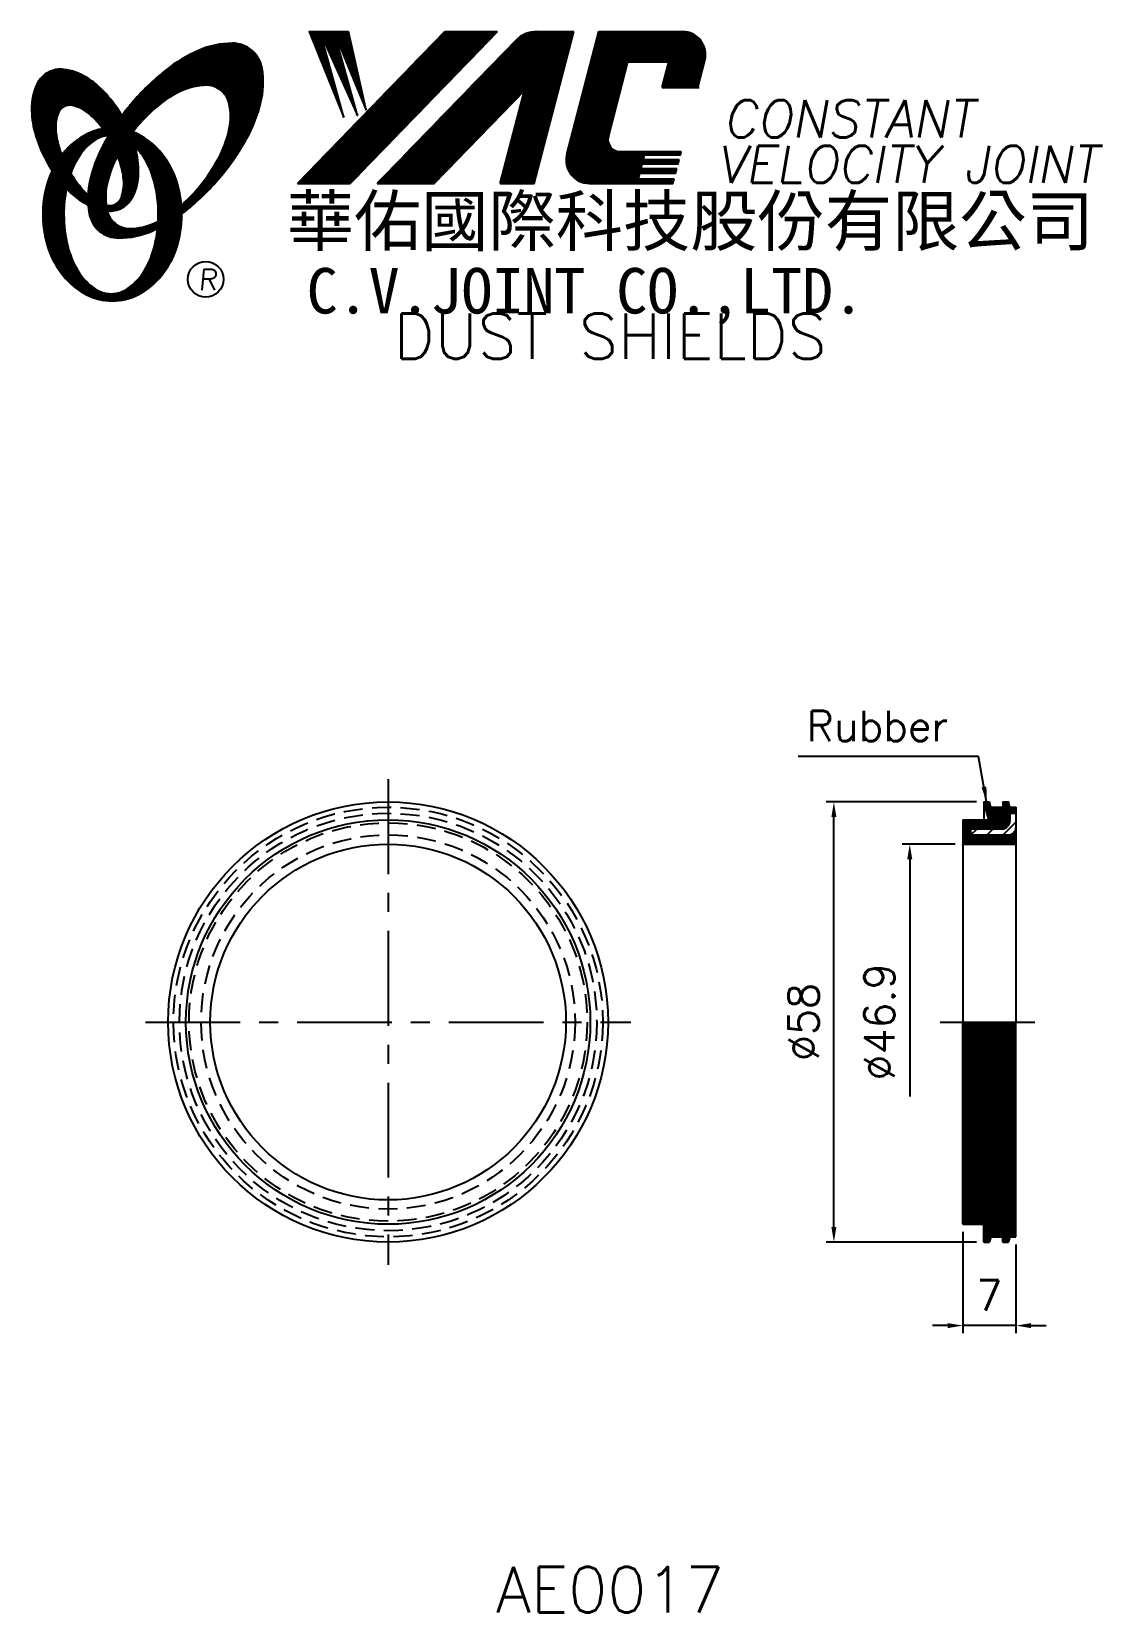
# Model space of a CAD drawing. Extents: x 537 to 678, y 277 to 486.
import ezdxf
from ezdxf.enums import TextEntityAlignment as Align

# ---------------------------------------------------------------- set-up
doc = ezdxf.new("R2010")
doc.units = 0
doc.header["$LTSCALE"] = 10
doc.header["$MEASUREMENT"] = 0
doc.linetypes.add('CENTER', pattern=[2, 1.25, -0.25, 0.25, -0.25])
doc.linetypes.add('HIDDEN', pattern=[0.375, 0.25, -0.125])
doc.layers.get('0').update_dxf_attribs({"linetype": 'CONTINUOUS'})
doc.layers.get('DEFPOINTS').update_dxf_attribs({"linetype": 'CONTINUOUS'})
doc.layers.add('4', color=7, linetype='CONTINUOUS')
doc.styles.add('CHINA', font='KAIU.TTF')
doc.styles.add('ITALICC', font='simplex.shx')
doc.dimstyles.new('STANDARD$0', dxfattribs={"dimtxt": 4, "dimasz": 2, "dimexe": 1, "dimexo": 1, "dimgap": 2, "dimtad": 1, "dimdec": 4, "dimzin": 10, "dimtxsty": 'ITALICC', "dimcen": 2, "dimclrd": 5, "dimclre": 5, "dimclrt": 18, "dimaunit": 1, "dimazin": 3, "dimtp": 0.1, "dimtfac": 0.7, "dimtdec": 4, "dimtmove": 0, "dimatfit": 3, "dimtolj": 1, "dimtzin": 10})
doc.dimstyles.new('STANDARD$7', dxfattribs={"dimtxt": 4, "dimasz": 2, "dimexe": 1, "dimexo": 1, "dimgap": 2, "dimtad": 1, "dimdec": 4, "dimzin": 10, "dimtxsty": 'ITALICC', "dimcen": -2, "dimclrd": 5, "dimclre": 5, "dimclrt": 18, "dimaunit": 1, "dimazin": 3, "dimtp": 2, "dimtfac": 0.75, "dimtdec": 4, "dimtmove": 0, "dimatfit": 3, "dimtolj": 1, "dimtzin": 10})
pattern_1 = [(135, (420.77805, 279.76931), (-0.044194174, -0.044194174), [])]
pattern_2 = [(45, (606.849976, 242.007653), (-0.00727476112, 0.00727476112), [])]
pattern_3 = [(45, (438.259431, 278.312062), (-0.00883883476, 0.00883883476), [])]

# ---------------------------------------------------------------- blocks, each defined once
blk = doc.blocks.new('*D4')
at = {"color": 5, "linetype": 'BYBLOCK'}
for p, q in [((659.06, 378.69), (652.06, 378.69)), ((653.06, 376.69), (653.06, 345.44))]:
    blk.add_line(p, q, dxfattribs=at)
blk.add_solid([(652.73, 376.69), (653.39, 376.69), (653.06, 378.69)], dxfattribs=at)
at = {"layer": 'DEFPOINTS', "color": 0, "linetype": 'BYBLOCK'}
for p in [(653.06, 378.69), (660.06, 378.69), (660.06, 331.81)]:
    blk.add_point(p, dxfattribs=at)
at = {"color": 18, "linetype": 'BYBLOCK', "insert": (649.06, 355.25), "char_height": 4, "attachment_point": 5, "rotation": 90, "style": 'ITALICC'}
blk.add_mtext('\\A1;∅46.9', dxfattribs=at)
blk = doc.blocks.new('*D5')
at = {"color": 5, "linetype": 'BYBLOCK'}
for p, q in [((661.84, 384.25), (642.06, 384.25)), ((643.06, 328.25), (643.06, 382.25)), ((661.84, 326.25), (642.06, 326.25))]:
    blk.add_line(p, q, dxfattribs=at)
for points in [[(642.73, 382.25), (643.39, 382.25), (643.06, 384.25)], [(642.73, 328.25), (643.39, 328.25), (643.06, 326.25)]]:
    blk.add_solid(points, dxfattribs=at)
at = {"layer": 'DEFPOINTS', "color": 0, "linetype": 'BYBLOCK'}
for p in [(643.06, 384.25), (662.84, 384.25), (662.84, 326.25)]:
    blk.add_point(p, dxfattribs=at)
at = {"color": 18, "linetype": 'BYBLOCK', "insert": (639.06, 355.25), "char_height": 4, "attachment_point": 5, "rotation": 90, "style": 'ITALICC'}
blk.add_mtext('\\A1;∅58', dxfattribs=at)
blk = doc.blocks.new('*D6')
at = {"color": 5, "linetype": 'BYBLOCK'}
for p, q in [((660.06, 327.6), (660.06, 314.25)), ((667.06, 325.95), (667.06, 314.25)), ((658.06, 315.25), (656.06, 315.25)), ((667.06, 315.25), (660.06, 315.25)), ((669.06, 315.25), (671.06, 315.25))]:
    blk.add_line(p, q, dxfattribs=at)
for points in [[(658.06, 315.58), (658.06, 314.92), (660.06, 315.25)], [(669.06, 315.58), (669.06, 314.92), (667.06, 315.25)]]:
    blk.add_solid(points, dxfattribs=at)
at = {"layer": 'DEFPOINTS', "color": 0, "linetype": 'BYBLOCK'}
for p in [(660.06, 328.6), (667.06, 326.95), (660.06, 315.25)]:
    blk.add_point(p, dxfattribs=at)
at = {"color": 18, "linetype": 'BYBLOCK', "insert": (663.56, 319.25), "char_height": 4, "attachment_point": 5, "style": 'ITALICC'}
blk.add_mtext('\\A1;7', dxfattribs=at)

msp = doc.modelspace()

# ---------------------------------------------------------------- hatches: boundary and pattern name
at = {"layer": '4', "linetype": 'CONTINUOUS'}
h = msp.add_hatch(dxfattribs=at)
h.set_pattern_fill('ANSI31', color=5, scale=0.1, style=0)
h.set_pattern_definition(pattern_3)
h.paths.add_polyline_path([(598.71814, 485.74305), (591.76083, 485.74305), (572.34422, 465.73929), (579.30153, 465.73929)])
h.paths.add_polyline_path([(602.26503, 477.97747), (599.08465, 465.73929), (603.56564, 465.73929), (608.76407, 485.74305), (603.86735, 485.74305, 0.202785967), (601.13327, 484.58663), (582.83914, 465.73929), (590.38606, 465.73929)])
h.paths.add_polyline_path([(615.89213, 481.74463), (621.28585, 481.74463), (620.41683, 478.40061), (625.13365, 478.40061), (626.05037, 481.92818, 0.490800957), (623.10017, 485.74305), (612.06586, 485.74305), (607.8588, 469.55415, 0.490800957), (610.809, 465.73929), (621.84332, 465.73929), (621.99776, 466.3336), (617.28094, 466.3336), (617.47431, 467.07768), (622.19113, 467.07768), (622.34969, 467.68782), (617.63287, 467.68782), (617.79411, 468.30829), (622.51093, 468.30829), (622.66711, 468.90928), (617.95029, 468.90928), (618.1071, 469.51266), (622.82392, 469.51266), (622.94065, 469.96185), (614.8009, 469.96185, -0.490800957), (613.3258, 471.86929)])
h = msp.add_hatch(dxfattribs=at)
h.set_pattern_fill('ANSI31', color=1, scale=0.1, style=0)
h.set_pattern_definition(pattern_3)
h.paths.add_polyline_path([(579.0762, 485.74305), (573.89887, 485.74305), (578.46963, 474.43931), (575.4037, 485.39729), (580.23844, 474.67496), (577.29043, 485.39729), (581.41765, 475.38193)])
h = msp.add_hatch(dxfattribs=at)
h.set_pattern_fill('ANSI31', color=5, scale=0.082305, style=0)
h.set_pattern_definition([(45, (438.259431, 278.312062), (-0.00727476112, 0.00727476112), [])])
h.paths.add_polyline_path([(560.2949, 478.68057, -0.172879177), (562.23638, 478.022, -0.172879177), (563.32367, 476.28395, -0.104527385), (563.35145, 472.95576, -0.065680101), (562.18192, 469.5538, -0.051823203), (559.7415, 465.71141, -0.044272532), (557.06653, 462.88508, -0.020203161), (557.12011, 461.74716, 0.006517006), (557.52466, 462.05924, 0.049863361), (562.07809, 466.4723, 0.049863361), (565.66772, 471.69946, 0.063682799), (567.48877, 476.32681, 0.103597411), (567.67807, 480.91078, 0.177892575), (566.32946, 483.28106, 0.177892575), (563.76707, 484.21439, 0.103597411), (559.27927, 483.26134, 0.063682799), (555.02153, 480.69226, 0.049863361), (550.4681, 476.2792, 0.016070017), (549.1974, 474.67289, -0.007061632), (549.44469, 474.23586, -0.031648676), (550.39727, 472.19928, -0.008069351), (550.82918, 472.76359, -0.051823203), (554.00755, 476.02205, -0.065680101), (557.04948, 477.9424, -0.104527385)])
h.paths.add_polyline_path([(547.21923, 465.51925, -0.065680101), (548.38876, 468.9212, -0.006063428), (548.6327, 469.39622, 0.027613469), (547.90587, 470.98429, 0.017011252), (547.37245, 471.91927, 0.007829282), (546.87846, 471.05204, 0.063682799), (545.05742, 466.42469, 0.103597411), (544.86812, 461.84072, 0.177892575), (546.21673, 459.47044, 0.177892575), (548.77912, 458.53712, 0.103597411), (553.26692, 459.49016, 0.008811776), (553.89389, 459.78024, 0.013922709), (553.97121, 460.75005, -0.009086703), (553.5212, 460.5326, -0.104527385), (550.27578, 459.79444, -0.172879177), (548.3343, 460.45301, -0.172879177), (547.24701, 462.19106, -0.104527385)])
h = msp.add_hatch(dxfattribs=at)
h.set_pattern_fill('ANSI31', color=3, scale=0.082305, style=0)
h.set_pattern_definition(pattern_2)
h.paths.add_polyline_path([(544.4984, 479.7314, 0.106488277), (541.55652, 480.76997, 0.158297415), (539.46632, 480.37493, 0.158297415), (538.00699, 478.82724, 0.106488277), (537.29617, 475.78948, 0.071723199), (537.71422, 472.47652, 0.058080454), (539.2592, 468.66113, 0.058080454), (541.64025, 465.30334, 0.071723199), (544.20549, 463.16559, 0.020895977), (544.74568, 462.8636, -0.030777155), (544.72977, 464.23982, -0.042059526), (543.63341, 465.40258, -0.04691039), (542.01425, 467.88373, -0.04691039), (540.88597, 470.62321, -0.060581117), (540.48387, 472.88528, -0.10187153), (540.79549, 474.97348, -0.185892489), (541.57558, 475.86513, -0.185892489), (542.75222, 476.00325, -0.10187153), (544.64987, 475.07771, -0.060581117), (546.2867, 473.46544, -0.04691039), (547.90587, 470.98429, -0.04691039), (549.03415, 468.2448, -0.060581117), (549.43625, 465.98274, -0.10187153), (549.12463, 463.89453, -0.185892489), (548.34454, 463.00289, -0.185892489), (547.1679, 462.86477, -0.002013383), (547.1271, 462.8754, 0.021593804), (547.24701, 462.19106, 0.006477741), (547.26501, 462.11402, 0.14950097), (549.23757, 462.52206, 0.158297415), (550.6969, 464.06975, 0.106488277), (551.40771, 467.10752, 0.071723199), (550.98967, 470.42047, 0.058080454), (549.44469, 474.23586, 0.058080454), (547.06364, 477.59365, 0.071723199)])
h = msp.add_hatch(dxfattribs=at)
h.set_pattern_fill('ANSI31', color=1, scale=0.082305, style=0)
h.set_pattern_definition(pattern_2)
h.paths.add_polyline_path([(545.59202, 471.40795, -0.120168026), (547.28381, 472.06134, 0.016865385), (546.68405, 472.94408, 0.076648372), (544.52783, 472.22517, 0.104809576), (541.44337, 469.71207, 0.005838257), (541.27643, 469.49986, 0.028089978), (542.01425, 467.88373, 0.014237292), (542.45638, 467.09868, -0.045767751), (543.38156, 469.03553, -0.106890197)])
h.paths.add_polyline_path([(541.56065, 461.65333, -0.048711043), (541.89076, 465.03367, -0.007865741), (541.64025, 465.30334, -0.037695478), (540.00438, 467.4221, 0.03042545), (539.47905, 466.11813, 0.080710289), (538.75361, 461.65333, 0.080710289), (539.47905, 457.18854, 0.089265679), (541.44337, 453.5946, 0.104809576), (544.52783, 451.0815, 0.11926607), (547.93702, 450.25657, 0.11926607), (551.34621, 451.0815, 0.104809576), (554.43067, 453.5946, 0.089265679), (556.39499, 457.18854, 0.080710289), (557.12042, 461.65333, 0.080710289), (556.39499, 466.11813, 0.089265679), (554.43067, 469.71207, 0.104809576), (551.34621, 472.22517, 0.025513357), (550.65298, 472.53792, 0.004818181), (550.39727, 472.19928, -0.023722145), (550.93849, 470.60253, -0.065307489), (552.17367, 469.03553, -0.073950765), (553.48612, 465.8378, -0.060532391), (553.99457, 461.65333, -0.060532391), (553.48612, 457.46887, -0.073950765), (552.17367, 454.27114, -0.106890197), (549.96321, 451.89872, -0.153118262), (547.77761, 451.21334, -0.153118262), (545.59202, 451.89872, -0.106890197), (543.38156, 454.27114, -0.073950765), (542.06911, 457.46887, -0.060532391)])
h = msp.add_hatch(dxfattribs=at)
h.set_pattern_fill('ANSI31', color=5, scale=0.5, angle=90, style=0)
h.set_pattern_definition(pattern_1)
h.paths.add_polyline_path([(663.74854, 383.54895), (663.56097, 384.24895), (662.83628, 384.24895), (663.46596, 381.89895), (660.06097, 381.89895), (660.06097, 378.68895), (667.06097, 378.68895), (667.06097, 380.89895, -0.414213562), (666.06097, 379.89895), (661.06097, 379.89895), (661.06097, 380.69895), (665.26097, 380.69895, 0.414213562), (666.26097, 381.69895), (666.26097, 382.74895), (667.06097, 382.74895), (667.06097, 383.54895), (666.24854, 383.54895), (666.06097, 384.24895), (665.33628, 384.24895), (665.52384, 383.54895)])
h = msp.add_hatch(dxfattribs=at)
h.set_pattern_fill('ANSI31', color=5, scale=12, style=0)
h.set_pattern_definition([(45, (445.852, 279.1666), (-1.06066, 1.06066), [])])
h.paths.add_polyline_path([(661.06097, 380.69895), (661.06097, 379.89895), (666.06097, 379.89895, 0.414213562), (667.06097, 380.89895), (667.06097, 382.74895), (666.26097, 382.74895), (666.26097, 381.69895, -0.414213562), (665.26097, 380.69895)])
h = msp.add_hatch(dxfattribs=at)
h.set_pattern_fill('ANSI31', color=5, scale=0.5, angle=90, style=0)
h.set_pattern_definition(pattern_1)
h.paths.add_polyline_path([(662.83628, 326.24895), (663.56097, 326.24895), (663.74854, 326.94895), (665.33628, 326.94895), (665.33628, 355.24895), (662.83628, 355.24895)])
h.paths.add_polyline_path([(662.83628, 355.24895), (660.06097, 355.24895), (660.06097, 328.59895), (662.83628, 328.59895)])
h.paths.add_polyline_path([(665.33628, 326.24895), (666.06097, 326.24895), (666.24854, 326.94895), (667.06097, 326.94895), (667.06097, 355.24895), (665.33628, 355.24895)])

# ---------------------------------------------------------------- linework, layer by layer
at = {"layer": '4', "color": 5, "linetype": 'CONTINUOUS'}
for p, q in [((572.34422, 465.73929), (591.76083, 485.74305)), ((579.30153, 465.73929), (598.71814, 485.74305)), ((591.76083, 485.74305), (598.71814, 485.74305)), ((603.56564, 465.73929), (608.76407, 485.74305)), ((603.86735, 485.74305), (608.76407, 485.74305)), ((607.8588, 469.55415), (612.06586, 485.74305)), ((612.06586, 485.74305), (623.10017, 485.74305)), ((582.83914, 465.73929), (601.13327, 484.58663)), ((613.3258, 471.86929), (615.89213, 481.74463)), ((615.89213, 481.74463), (621.28585, 481.74463)), ((620.41683, 478.40061), (621.28585, 481.74463)), ((625.13365, 478.40061), (626.05037, 481.92818)), ((590.38606, 465.73929), (602.26503, 477.97747)), ((599.08465, 465.73929), (602.26503, 477.97747)), ((620.41683, 478.40061), (625.28409, 478.40061)), ((614.8009, 469.96185), (622.94065, 469.96185)), ((617.95029, 468.90928), (618.1071, 469.51266)), ((617.95029, 468.90928), (622.66711, 468.90928)), ((618.1071, 469.51266), (622.82392, 469.51266)), ((622.51093, 468.30829), (622.66711, 468.90928)), ((622.82392, 469.51266), (622.94065, 469.96185)), ((617.28094, 466.3336), (617.47431, 467.07768)), ((617.47431, 467.07768), (622.19113, 467.07768)), ((617.63287, 467.68782), (617.79411, 468.30829)), ((617.63287, 467.68782), (622.34969, 467.68782)), ((617.79411, 468.30829), (622.51093, 468.30829)), ((622.19113, 467.07768), (622.34969, 467.68782)), ((572.34422, 465.73929), (579.30153, 465.73929)), ((582.83914, 465.73929), (590.38606, 465.73929)), ((599.08465, 465.73929), (603.56564, 465.73929)), ((610.809, 465.73929), (621.84332, 465.73929)), ((617.28094, 466.3336), (621.99776, 466.3336)), ((621.84332, 465.73929), (621.99776, 466.3336))]:
    msp.add_line(p, q, dxfattribs=at)
at = {"layer": '4', "color": 1, "linetype": 'CONTINUOUS'}
for p, q in [((573.89887, 485.74305), (578.46963, 474.43931)), ((573.89887, 485.74305), (579.0762, 485.74305)), ((575.4037, 485.39729), (580.23844, 474.67496)), ((578.46963, 474.43931), (575.4037, 485.39729)), ((577.29043, 485.39729), (581.41765, 475.38193)), ((580.23844, 474.67496), (577.29043, 485.39729)), ((581.41765, 475.38193), (579.0762, 485.74305))]:
    msp.add_line(p, q, dxfattribs=at)
at = {"layer": '4', "color": 5, "linetype": 'CENTER'}
for p, q in [((584.29436, 387.24895), (584.29436, 323.24895)), ((552.29436, 355.24895), (616.29436, 355.24895)), ((657.06097, 355.24895), (670.06097, 355.24895))]:
    msp.add_line(p, q, dxfattribs=at)
at = {"layer": '4', "color": 7, "linetype": 'CONTINUOUS'}
for p, q in [((662.83628, 384.24895), (662.83628, 381.89895)), ((663.46596, 381.89895), (662.83628, 384.24895)), ((662.83628, 384.24895), (663.56097, 384.24895)), ((663.74854, 383.54895), (663.56097, 384.24895)), ((663.74854, 383.54895), (665.52384, 383.54895)), ((665.33628, 384.24895), (665.33628, 383.54895)), ((665.52384, 383.54895), (665.33628, 384.24895)), ((665.33628, 384.24895), (666.06097, 384.24895)), ((666.24854, 383.54895), (666.06097, 384.24895)), ((666.24854, 383.54895), (667.06097, 383.54895)), ((667.06097, 383.54895), (667.06097, 355.24895)), ((660.06097, 381.89895), (660.06097, 355.24895)), ((660.06097, 381.89895), (663.46596, 381.89895)), ((666.26097, 382.74895), (666.26097, 381.69895)), ((666.26097, 382.74895), (667.06097, 382.74895)), ((661.06097, 380.69895), (665.26097, 380.69895)), ((661.06097, 380.69895), (661.06097, 379.89895)), ((661.06097, 379.89895), (666.06097, 379.89895)), ((660.06097, 378.68895), (667.06097, 378.68895)), ((660.06097, 328.59895), (660.06097, 355.24895)), ((662.83628, 326.24895), (662.83628, 355.24895)), ((665.33628, 326.24895), (665.33628, 355.24895)), ((667.06097, 326.94895), (667.06097, 355.24895)), ((660.06097, 328.59895), (662.83628, 328.59895)), ((662.83628, 326.24895), (663.56097, 326.24895)), ((663.74854, 326.94895), (663.56097, 326.24895)), ((663.74854, 326.94895), (665.33628, 326.94895)), ((665.33628, 326.24895), (666.06097, 326.24895)), ((666.24854, 326.94895), (666.06097, 326.24895)), ((666.24854, 326.94895), (667.06097, 326.94895))]:
    msp.add_line(p, q, dxfattribs=at)
at = {"layer": '4', "color": 5, "linetype": 'CONTINUOUS'}
for points in [[(557.12011, 461.74716, 0.006517006), (557.52466, 462.05924, 0.049863361), (562.07809, 466.4723, 0.049863361), (565.66772, 471.69946, 0.063682799), (567.48877, 476.32681, 0.103597411), (567.67807, 480.91078, 0.177892575), (566.32946, 483.28106, 0.177892575), (563.76707, 484.21439, 0.103597411), (559.27927, 483.26134, 0.063682799), (555.02153, 480.69226, 0.049863361), (550.4681, 476.2792, 0.016070017), (549.1974, 474.67289)], [(557.06653, 462.88508, 0.044272532), (559.7415, 465.71141, 0.051823203), (562.18192, 469.5538, 0.065680101), (563.35145, 472.95576, 0.104527385), (563.32367, 476.28395, 0.172879177), (562.23638, 478.022, 0.172879177), (560.2949, 478.68057, 0.104527385), (557.04948, 477.9424, 0.065680101), (554.00755, 476.02205, 0.051823203), (550.82918, 472.76359, 0.008069351), (550.39727, 472.19928)], [(547.37245, 471.91927, 0.007829282), (546.87846, 471.05204, 0.063682799), (545.05742, 466.42469, 0.103597411), (544.86812, 461.84072, 0.177892575), (546.21673, 459.47044, 0.177892575), (548.77912, 458.53712, 0.103597411), (553.26692, 459.49016, 0.008811776), (553.89389, 459.78024, 0.008811776)], [(548.6327, 469.39622, 0.006063428), (548.38876, 468.9212, 0.065680101), (547.21923, 465.51925, 0.104527385), (547.24701, 462.19106, 0.172879177), (548.3343, 460.45301, 0.172879177), (550.27578, 459.79444, 0.104527385), (553.5212, 460.5326, 0.009086703), (553.97121, 460.75005, 0.009086703)]]:
    msp.add_lwpolyline(points, format="xyb", dxfattribs=at)
at = {"layer": '4', "color": 3, "linetype": 'CONTINUOUS'}
for points in [[(547.26501, 462.11402, 0.14950097), (549.23757, 462.52206, 0.158297415), (550.6969, 464.06975, 0.106488277), (551.40771, 467.10752, 0.071723199), (550.98967, 470.42047, 0.058080454), (549.44469, 474.23586, 0.058080454), (547.06364, 477.59365, 0.071723199), (544.4984, 479.7314, 0.106488277), (541.55652, 480.76997, 0.158297415), (539.46632, 480.37493, 0.158297415), (538.00699, 478.82724, 0.106488277), (537.29617, 475.78948, 0.071723199), (537.71422, 472.47652, 0.058080454), (539.2592, 468.66113, 0.058080454), (541.64025, 465.30334, 0.071723199), (544.20549, 463.16559, 0.020895977), (544.74568, 462.8636, 0.020895977)], [(547.1271, 462.8754, 0.002013383), (547.1679, 462.86477, 0.185892489), (548.34454, 463.00289, 0.185892489), (549.12463, 463.89453, 0.10187153), (549.43625, 465.98274, 0.060581117), (549.03415, 468.2448, 0.04691039), (547.90587, 470.98429, 0.04691039), (546.2867, 473.46544, 0.060581117), (544.64987, 475.07771, 0.10187153), (542.75222, 476.00325, 0.185892489), (541.57558, 475.86513, 0.185892489), (540.79549, 474.97348, 0.10187153), (540.48387, 472.88528, 0.060581117), (540.88597, 470.62321, 0.04691039), (542.01425, 467.88373, 0.04691039), (543.63341, 465.40258, 0.042059526), (544.72977, 464.23982, 0.042059526)]]:
    msp.add_lwpolyline(points, format="xyb", dxfattribs=at)
at = {"layer": '4', "color": 1, "linetype": 'CONTINUOUS'}
for points in [[(546.68405, 472.94408, 0.076648372), (544.52783, 472.22517, 0.104809576), (541.44337, 469.71207, 0.005838257), (541.27643, 469.49986, 0.005838257)], [(540.00438, 467.4221, 0.03042545), (539.47905, 466.11813, 0.080710289), (538.75361, 461.65333, 0.080710289), (539.47905, 457.18854, 0.089265679), (541.44337, 453.5946, 0.104809576), (544.52783, 451.0815, 0.11926607), (547.93702, 450.25657, 0.11926607), (551.34621, 451.0815, 0.104809576), (554.43067, 453.5946, 0.089265679), (556.39499, 457.18854, 0.080710289), (557.12042, 461.65333, 0.080710289), (556.39499, 466.11813, 0.089265679), (554.43067, 469.71207, 0.104809576), (551.34621, 472.22517, 0.025513357), (550.65298, 472.53792, 0.025513357)], [(547.28381, 472.06134, 0.120168026), (545.59202, 471.40795, 0.106890197), (543.38156, 469.03553, 0.045767751), (542.45638, 467.09868, 0.045767751)], [(541.89076, 465.03367, 0.048711043), (541.56065, 461.65333, 0.060532391), (542.06911, 457.46887, 0.073950765), (543.38156, 454.27114, 0.106890197), (545.59202, 451.89872, 0.153118262), (547.77761, 451.21334, 0.153118262), (549.96321, 451.89872, 0.106890197), (552.17367, 454.27114, 0.073950765), (553.48612, 457.46887, 0.060532391), (553.99457, 461.65333, 0.060532391), (553.48612, 465.8378, 0.073950765), (552.17367, 469.03553, 0.065307489), (550.93849, 470.60253)]]:
    msp.add_lwpolyline(points, format="xyb", dxfattribs=at)
at = {"layer": '4', "color": 5, "linetype": 'CONTINUOUS'}
msp.add_circle((560.24126, 453.10762), 2.35282, dxfattribs=at)
at = {"layer": '4', "color": 7, "linetype": 'CONTINUOUS'}
for radius in [29, 26.65, 23.44]:
    msp.add_circle((584.29436, 355.24895), radius, dxfattribs=at)
at = {"layer": '4', "color": 5, "linetype": 'HIDDEN'}
for radius in [28.3, 27.5, 26.25, 24.65]:
    msp.add_circle((584.29436, 355.24895), radius, dxfattribs=at)
at = {"layer": '4', "color": 5, "linetype": 'CONTINUOUS'}
for centre, radius, start, end in [((603.86735, 481.93281), 3.81024, 90, 135.8533387), ((623.10017, 482.69485), 3.04819, 345.4326059, 90), ((614.8009, 471.48595), 1.5241, 165.4326059, 270), ((610.809, 468.78748), 3.04819, 165.4326059, 270)]:
    msp.add_arc(centre, radius, start, end, dxfattribs=at)
at = {"layer": '4', "color": 7, "linetype": 'CONTINUOUS'}
for centre in [(665.26097, 381.69895), (666.06097, 380.89895)]:
    msp.add_arc(centre, 1, 270, 0, dxfattribs=at)
for p in [(660.06097, 378.68895), (660.06097, 331.80895)]:
    msp.add_point(p, dxfattribs=at)

# ---------------------------------------------------------------- texts
at = {"layer": '4', "color": 5, "linetype": 'CONTINUOUS', "style": 'ITALICC'}
for s, height, oblique, p in [('CONSTANT', 4.9, 10, (628.49303, 471.80975)), ('VELOCITY JOINT', 4.9, 10, (627.61481, 465.81437)), ('R', 2.75625, 5, (559.28257, 451.69801))]:
    msp.add_text(s, height=height, dxfattribs=dict(at, oblique=oblique)).set_placement(p)
at = {"layer": '4', "color": 7, "linetype": 'CONTINUOUS', "style": 'CHINA'}
for s, height, p in [('華佑國際科技股份有限公司', 6.5, (570.93086, 457.54944)), ('C.V.JOINT CO.,LTD.', 6, (573.5595, 448.60322))]:
    msp.add_text(s, height=height, dxfattribs=at).set_placement(p)
at = {"layer": '4', "color": 18, "linetype": 'CONTINUOUS', "style": 'ITALICC'}
for s, p in [('DUST SHIELDS', (613.56222, 442.6104)), ('AE0017', (613.56222, 277.46301))]:
    msp.add_text(s, height=6, dxfattribs=at).set_placement(p, align=Align.CENTER)
at = {"layer": '4', "color": 18, "linetype": 'CONTINUOUS', "insert": (658.14065, 394.24899), "char_height": 4, "attachment_point": 6, "style": 'ITALICC'}
msp.add_mtext('\\A1;Rubber', dxfattribs=at)

# ---------------------------------------------------------------- dimensions: what is measured, and where the dimension line sits
at = {"layer": '4', "color": 7, "linetype": 'CONTINUOUS'}
dim = msp.add_linear_dim(base=(643.06102, 384.24895), p1=(662.83628, 326.24895), p2=(662.83628, 384.24895), angle=90, text='%%C58', dimstyle='STANDARD$0', dxfattribs=at)
dim.commit()
dim.dimension.update_dxf_attribs({"geometry": '*D5', "text_midpoint": (639.06102, 355.24895)})
dim = msp.add_linear_dim(base=(653.06101, 378.68895), p1=(660.06097, 331.80895), p2=(660.06097, 378.68895), angle=90, text='%%C46.9', dimstyle='STANDARD$0', override={"dimcen": -2, "dimse1": 1, "dimsd1": 1}, dxfattribs=at)
dim.commit()
dim.dimension.update_dxf_attribs({"geometry": '*D4', "text_midpoint": (649.06101, 355.24895)})
dim = msp.add_linear_dim(base=(660.06097, 315.24894), p1=(667.06097, 326.94895), p2=(660.06097, 328.59895), text='7', dimstyle='STANDARD$0', dxfattribs=at)
dim.commit()
dim.dimension.update_dxf_attribs({"geometry": '*D6', "text_midpoint": (663.56097, 319.24894)})

# ---------------------------------------------------------------- leaders
at = {"layer": '4', "color": 5, "linetype": 'CONTINUOUS', "annotation_type": 0, "has_hookline": 1, "hookline_direction": 1, "text_width": 19.80952}
msp.add_leader([(663.19863, 384.24895), (662.14065, 390.24899), (660.14065, 390.24899)], dimstyle='STANDARD$7', dxfattribs=at)

doc.saveas('drawing.dxf')
